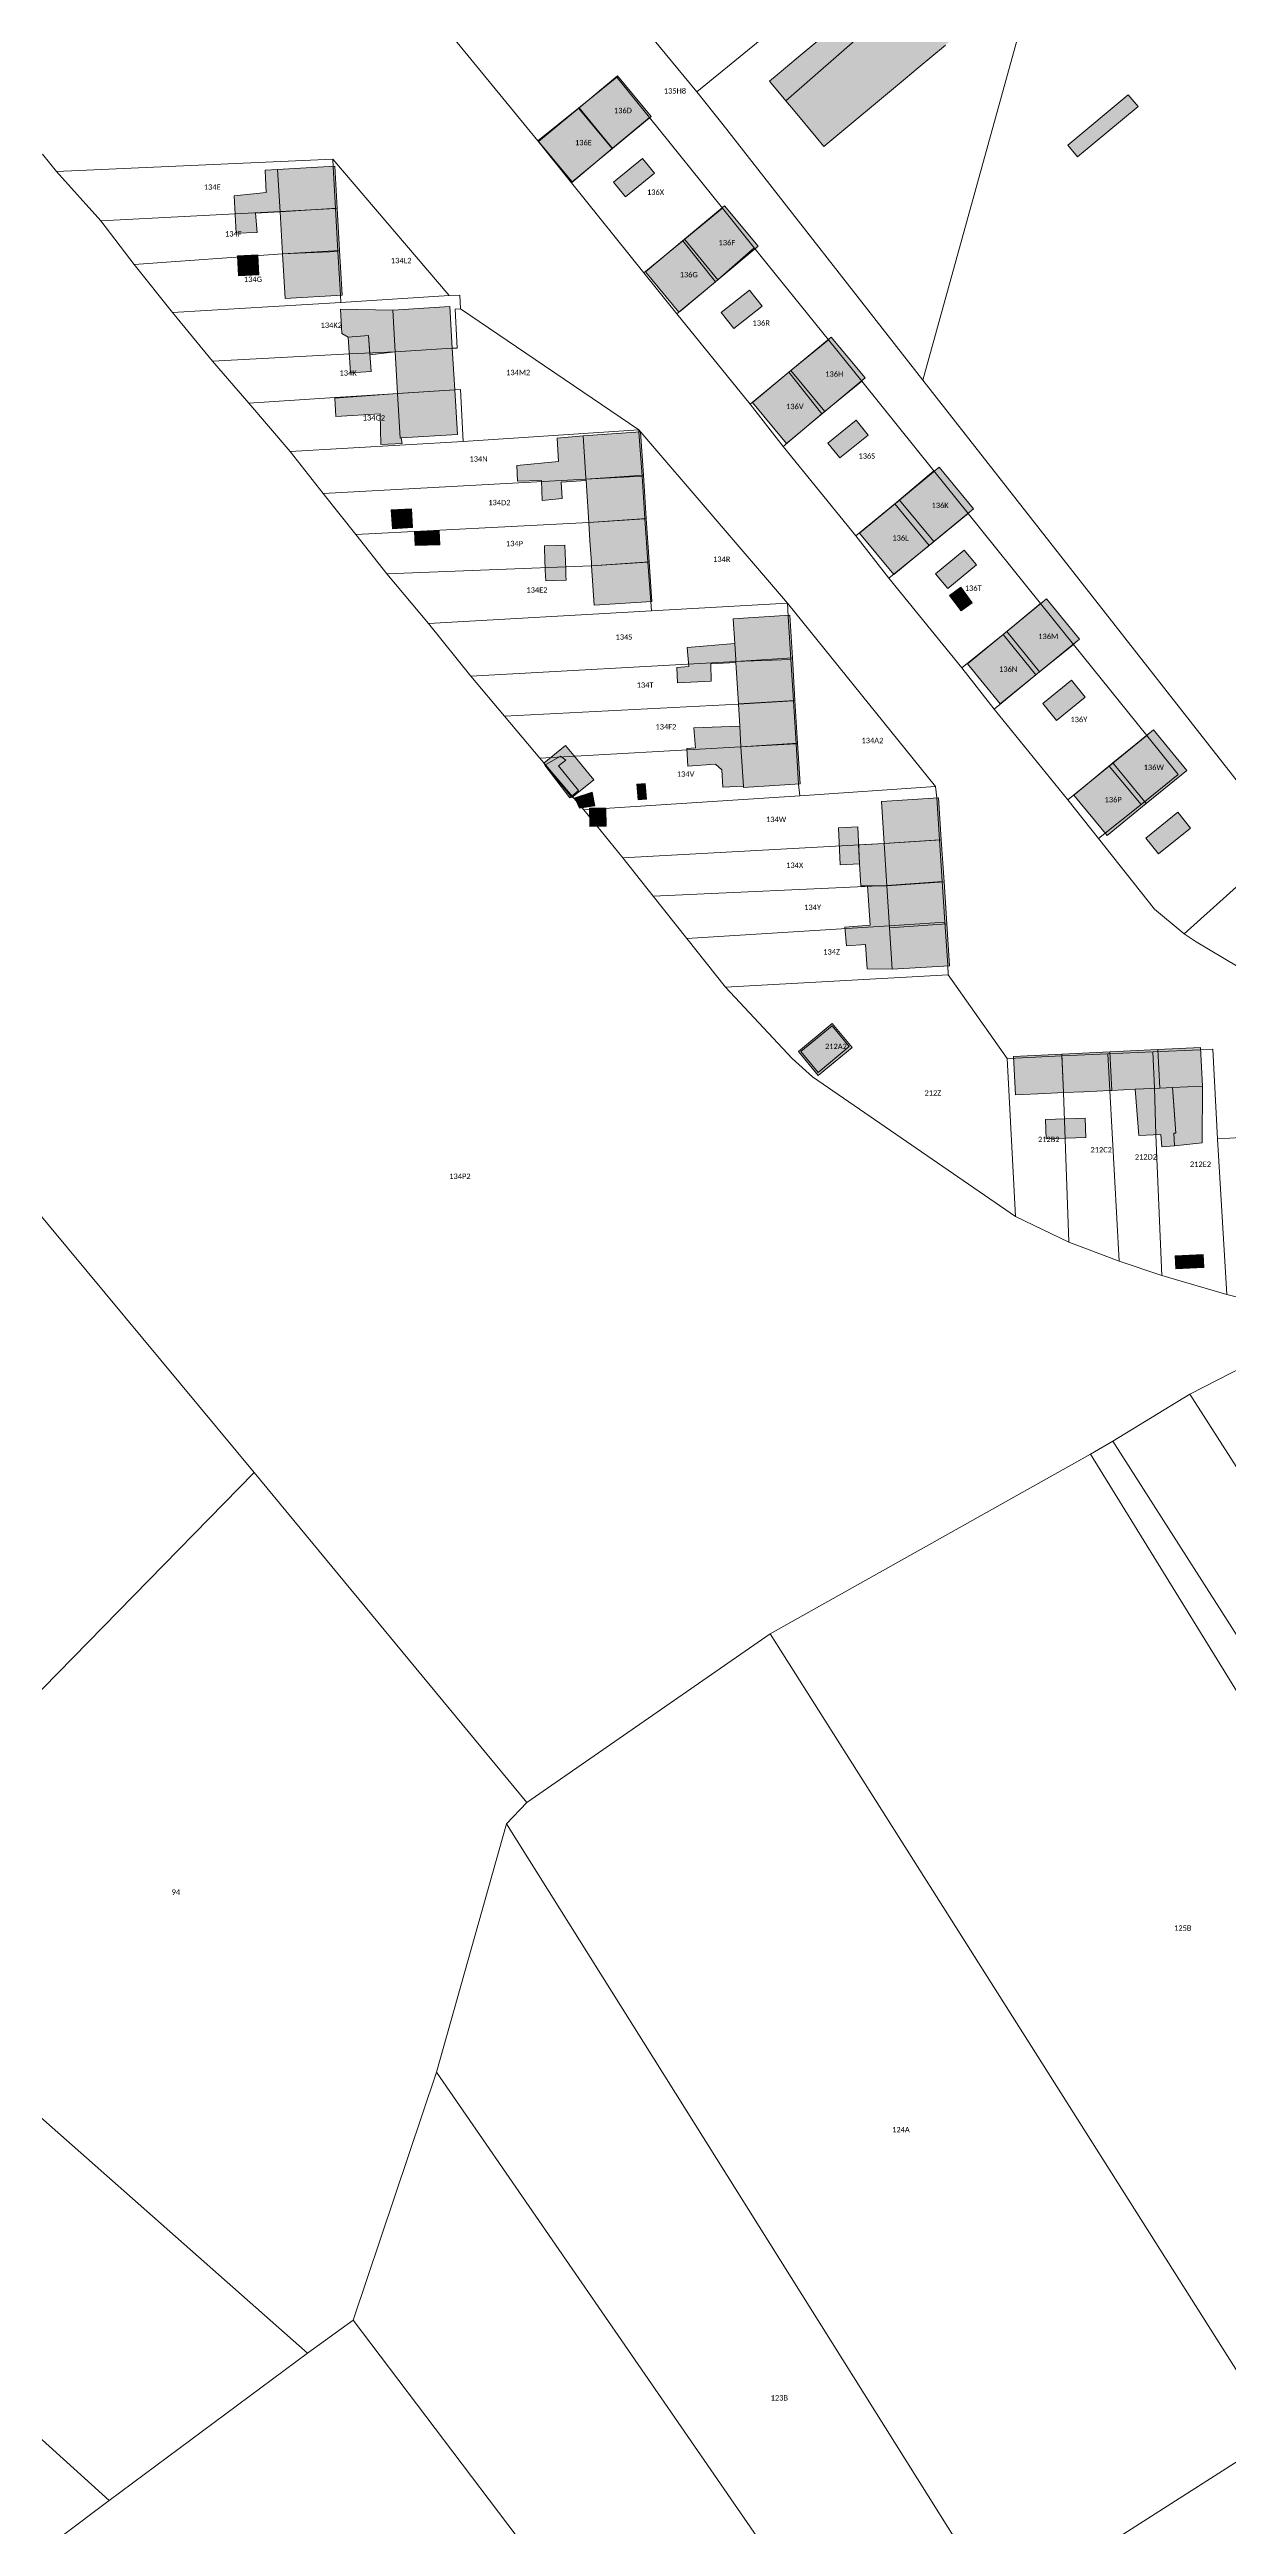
# Model space of a CAD drawing. Header units: metres. Extents: x 113120 to 240396, y 120329 to 242116.
# Drawn here: x 119727 to 119902.2, y 120579.2 to 120947.3 of the extents above; entities that cross this region are included whole.
import ezdxf

# ---------------------------------------------------------------- set-up
doc = ezdxf.new("R2010")
doc.units = ezdxf.units.M
doc.header["$LTSCALE"] = 3
for name, color, linetype, lineweight in [('Bpn_CaPa', 78, 'Continuous', 0), ('Bpn_ReBu', 4, 'Continuous', 0), ('Bpt_CaNu', 7, 'Continuous', 0), ('Hachure bâtiment', 11, 'Continuous', 0)]:
    doc.layers.add(name, color=color, linetype=linetype, lineweight=lineweight)
doc.styles.add('Legend', font='')
doc.styles.get('Legend').set_extended_font_data('Calibri')

msp = doc.modelspace()

# ---------------------------------------------------------------- hatches: boundary and pattern name
at = {"layer": 'Hachure bâtiment'}
h = msp.add_hatch(color=256, dxfattribs=at)
h.dxf.hatch_style = 1
h.paths.add_polyline_path([(119863.12, 120952.85), (119864.28, 120951.46), (119860.1, 120947.97), (119856.06, 120944.6), (119854.18, 120943.02), (119842.06, 120932.91), (119840.9, 120934.3), (119837.77, 120938.05), (119836.4, 120939.69), (119848.23, 120950.06), (119846.02, 120952.68), (119848.23, 120954.53), (119850.31, 120951.89), (119850.43, 120951.75), (119850.43, 120951.74), (119851.25, 120952.72), (119857.02, 120959.62), (119857.28, 120959.84), (119858.63, 120960.97), (119860.15, 120962.24), (119860.62, 120961.69), (119860.98, 120961.25), (119864.04, 120957.59), (119865.99, 120955.25)])
h = msp.add_hatch(color=256, dxfattribs=at)
h.dxf.hatch_style = 1
h.paths.add_polyline_path([(119846.02, 120952.68), (119848.23, 120950.06), (119836.4, 120939.69), (119833.97, 120942.6), (119835.1, 120943.55), (119837.91, 120945.9), (119844.65, 120951.54)])
h = msp.add_hatch(color=256, dxfattribs=at)
h.dxf.hatch_style = 1
h.paths.add_polyline_path([(119816.37, 120937.37), (119810.64, 120932.62), (119805.66, 120938.64), (119811.39, 120943.38)])
h = msp.add_hatch(color=256, dxfattribs=at)
h.dxf.hatch_style = 1
h.paths.add_polyline_path([(119879.75, 120931.34), (119878.3, 120933.09), (119887.29, 120940.57), (119888.75, 120938.82)])
h = msp.add_hatch(color=256, dxfattribs=at)
h.dxf.hatch_style = 1
h.paths.add_polyline_path([(119810.64, 120932.62), (119804.62, 120927.63), (119799.64, 120933.65), (119805.66, 120938.64)])
h = msp.add_hatch(color=256, dxfattribs=at)
h.dxf.hatch_style = 1
h.paths.add_polyline_path([(119769.72, 120923.71), (119761.23, 120923.19), (119760.87, 120929.48), (119769.35, 120929.98)])
h = msp.add_hatch(color=256, dxfattribs=at)
h.dxf.hatch_style = 1
h.paths.add_polyline_path([(119816.89, 120928.92), (119812.59, 120925.42), (119810.79, 120927.62), (119815.09, 120931.13)])
h = msp.add_hatch(color=256, dxfattribs=at)
h.dxf.hatch_style = 1
h.paths.add_polyline_path([(119761.23, 120923.19), (119757.57, 120922.97), (119757.84, 120920.1), (119754.7, 120920.02), (119754.42, 120925.58), (119759.17, 120926.07), (119759.02, 120929.37), (119760.87, 120929.48)])
h = msp.add_hatch(color=256, dxfattribs=at)
h.dxf.hatch_style = 1
h.paths.add_polyline_path([(119770.08, 120917.43), (119761.59, 120916.95), (119761.23, 120923.19), (119769.72, 120923.71)])
h = msp.add_hatch(color=256, dxfattribs=at)
h.dxf.hatch_style = 1
h.paths.add_polyline_path([(119832.29, 120918.07), (119826.3, 120913.09), (119821.34, 120919.12), (119827.3, 120924.07)])
h = msp.add_hatch(color=256, dxfattribs=at)
h.dxf.hatch_style = 1
h.paths.add_polyline_path([(119826.3, 120913.09), (119820.82, 120908.53), (119820.5, 120908.27), (119815.52, 120914.28), (119821.34, 120919.12)])
h = msp.add_hatch(color=256, dxfattribs=at)
h.dxf.hatch_style = 1
h.paths.add_polyline_path([(119758.09, 120913.83), (119755.04, 120913.68), (119754.9, 120916.63), (119757.94, 120916.8)])
h = msp.add_hatch(color=256, dxfattribs=at)
h.dxf.hatch_style = 1
h.paths.add_polyline_path([(119770.47, 120910.82), (119761.97, 120910.32), (119761.59, 120916.95), (119770.08, 120917.43)])
h = msp.add_hatch(color=256, dxfattribs=at)
h.dxf.hatch_style = 1
h.paths.add_polyline_path([(119826.76, 120908.22), (119830.97, 120911.56), (119832.86, 120909.16), (119828.65, 120905.83)])
h = msp.add_hatch(color=256, dxfattribs=at)
h.dxf.hatch_style = 1
h.paths.add_polyline_path([(119778.33, 120902.4), (119774.58, 120901.95), (119774.37, 120904.8), (119771.34, 120904.57), (119770.4, 120905.11), (119770.2, 120908.75), (119777.97, 120908.6)])
h = msp.add_hatch(color=256, dxfattribs=at)
h.dxf.hatch_style = 1
h.paths.add_polyline_path([(119786.83, 120902.92), (119778.33, 120902.4), (119777.97, 120908.6), (119786.47, 120909.12)])
h = msp.add_hatch(color=256, dxfattribs=at)
h.dxf.hatch_style = 1
h.paths.add_polyline_path([(119774.77, 120899.48), (119771.72, 120899.27), (119771.34, 120904.57), (119774.37, 120904.8)])
h = msp.add_hatch(color=256, dxfattribs=at)
h.dxf.hatch_style = 1
h.paths.add_polyline_path([(119848.19, 120898.5), (119842.19, 120893.52), (119837.14, 120899.6), (119843.14, 120904.58)])
h = msp.add_hatch(color=256, dxfattribs=at)
h.dxf.hatch_style = 1
h.paths.add_polyline_path([(119787.2, 120896.72), (119778.69, 120896.21), (119778.33, 120902.4), (119786.83, 120902.92)])
h = msp.add_hatch(color=256, dxfattribs=at)
h.dxf.hatch_style = 1
h.paths.add_polyline_path([(119787.59, 120890.08), (119779.24, 120889.59), (119779.07, 120889.58), (119778.69, 120896.21), (119787.2, 120896.72)])
h = msp.add_hatch(color=256, dxfattribs=at)
h.dxf.hatch_style = 1
h.paths.add_polyline_path([(119842.19, 120893.52), (119836.47, 120888.77), (119831.42, 120894.85), (119837.14, 120899.6)])
h = msp.add_hatch(color=256, dxfattribs=at)
h.dxf.hatch_style = 1
h.paths.add_polyline_path([(119779.07, 120889.58), (119779.24, 120889.59), (119779.4, 120888.77), (119776.22, 120888.63), (119776.1, 120893.17), (119769.54, 120892.8), (119769.39, 120895.5), (119778.69, 120896.21)])
h = msp.add_hatch(color=256, dxfattribs=at)
h.dxf.hatch_style = 1
h.paths.add_polyline_path([(119806.67, 120883.68), (119806.69, 120883.46), (119806.7, 120883.27), (119803, 120883), (119803.17, 120880.58), (119800.2, 120880.27), (119800.1, 120883.28), (119796.54, 120883.17), (119796.44, 120885.5), (119802.62, 120886.08), (119802.4, 120889.57), (119806.27, 120889.9)])
h = msp.add_hatch(color=256, dxfattribs=at)
h.dxf.hatch_style = 1
h.paths.add_polyline_path([(119815.23, 120884.04), (119806.69, 120883.46), (119806.67, 120883.68), (119806.27, 120889.9), (119814.8, 120890.48)])
h = msp.add_hatch(color=256, dxfattribs=at)
h.dxf.hatch_style = 1
h.paths.add_polyline_path([(119848.64, 120890), (119844.44, 120886.62), (119842.65, 120888.83), (119846.87, 120892.22)])
h = msp.add_hatch(color=256, dxfattribs=at)
h.dxf.hatch_style = 1
h.paths.add_polyline_path([(119815.66, 120877.6), (119807.11, 120877.02), (119806.7, 120883.27), (119806.69, 120883.46), (119815.23, 120884.04)])
h = msp.add_hatch(color=256, dxfattribs=at)
h.dxf.hatch_style = 1
h.paths.add_polyline_path([(119864.27, 120879.08), (119858.38, 120874.21), (119853.28, 120880.36), (119859.17, 120885.23)])
h = msp.add_hatch(color=256, dxfattribs=at)
h.dxf.hatch_style = 1
h.paths.add_polyline_path([(119780.92, 120876.28), (119777.94, 120876.1), (119777.75, 120878.9), (119780.74, 120879.08)])
h = msp.add_hatch(color=256, dxfattribs=at)
h.dxf.hatch_style = 1
h.paths.add_polyline_path([(119858.38, 120874.21), (119852.44, 120869.28), (119847.34, 120875.43), (119853.28, 120880.36)])
h = msp.add_hatch(color=256, dxfattribs=at)
h.dxf.hatch_style = 1
h.paths.add_polyline_path([(119784.97, 120873.73), (119781.29, 120873.6), (119781.19, 120875.67), (119784.89, 120875.8)])
h = msp.add_hatch(color=256, dxfattribs=at)
h.dxf.hatch_style = 1
h.paths.add_polyline_path([(119816.08, 120871.16), (119807.52, 120870.58), (119807.49, 120871.1), (119807.28, 120874.3), (119807.11, 120877.02), (119815.66, 120877.6)])
h = msp.add_hatch(color=256, dxfattribs=at)
h.dxf.hatch_style = 1
h.paths.add_polyline_path([(119803.56, 120873.68), (119803.69, 120870.1), (119803.69, 120870.09), (119803.72, 120869.15), (119803.74, 120868.47), (119800.71, 120868.37), (119800.65, 120869.95), (119800.54, 120873.19), (119800.52, 120873.58)])
h = msp.add_hatch(color=256, dxfattribs=at)
h.dxf.hatch_style = 1
h.paths.add_polyline_path([(119816.47, 120865.3), (119807.9, 120864.73), (119807.52, 120870.58), (119816.08, 120871.16)])
h = msp.add_hatch(color=256, dxfattribs=at)
h.dxf.hatch_style = 1
h.paths.add_polyline_path([(119864.72, 120870.72), (119860.47, 120867.2), (119858.64, 120869.42), (119862.9, 120872.93)])
h = msp.add_hatch(color=256, dxfattribs=at)
h.dxf.hatch_style = 1
h.paths.add_polyline_path([(119864.09, 120865.1), (119862.44, 120863.88), (119860.74, 120866.18), (119862.39, 120867.4)])
h = msp.add_hatch(color=256, dxfattribs=at)
h.dxf.hatch_style = 1
h.paths.add_polyline_path([(119837.36, 120856.93), (119828.96, 120856.38), (119828.94, 120856.61), (119828.79, 120859.07), (119828.57, 120862.73), (119836.97, 120863.28)])
h = msp.add_hatch(color=256, dxfattribs=at)
h.dxf.hatch_style = 1
h.paths.add_polyline_path([(119880.02, 120859.7), (119874.11, 120854.85), (119869.23, 120860.82), (119875.14, 120865.67)])
h = msp.add_hatch(color=256, dxfattribs=at)
h.dxf.hatch_style = 1
h.paths.add_polyline_path([(119874.11, 120854.85), (119868.27, 120850.07), (119863.37, 120856.02), (119869.23, 120860.82)])
h = msp.add_hatch(color=256, dxfattribs=at)
h.dxf.hatch_style = 1
h.paths.add_polyline_path([(119828.94, 120856.61), (119828.96, 120856.38), (119828.97, 120856.22), (119825.24, 120856.02), (119825.32, 120853.43), (119820.29, 120853.18), (119820.2, 120855.47), (119821.97, 120855.62), (119821.72, 120858.47), (119828.79, 120859.07)])
h = msp.add_hatch(color=256, dxfattribs=at)
h.dxf.hatch_style = 1
h.paths.add_polyline_path([(119837.75, 120850.58), (119829.34, 120850.08), (119828.97, 120856.22), (119828.96, 120856.38), (119837.36, 120856.93)])
h = msp.add_hatch(color=256, dxfattribs=at)
h.dxf.hatch_style = 1
h.paths.add_polyline_path([(119880.89, 120851.08), (119876.6, 120847.62), (119874.57, 120850.12), (119878.87, 120853.58)])
h = msp.add_hatch(color=256, dxfattribs=at)
h.dxf.hatch_style = 1
h.paths.add_polyline_path([(119838.15, 120844.24), (119829.73, 120843.68), (119829.55, 120846.76), (119829.34, 120850.08), (119837.75, 120850.58)])
h = msp.add_hatch(color=256, dxfattribs=at)
h.dxf.hatch_style = 1
h.paths.add_polyline_path([(119829.73, 120843.68), (119830.09, 120837.87), (119827.02, 120837.68), (119826.87, 120840.27), (119825.94, 120841.12), (119821.82, 120840.83), (119821.7, 120843.42), (119822.97, 120843.52), (119822.74, 120846.5), (119829.55, 120846.76)])
h = msp.add_hatch(color=256, dxfattribs=at)
h.dxf.hatch_style = 1
h.paths.add_polyline_path([(119895.97, 120840.18), (119889.95, 120835.26), (119885, 120841.3), (119891.02, 120846.22)])
h = msp.add_hatch(color=256, dxfattribs=at)
h.dxf.hatch_style = 1
h.paths.add_polyline_path([(119804.88, 120842.42), (119807.85, 120838.79), (119804.61, 120836.14), (119800.43, 120841.26), (119803.67, 120843.91)])
h = msp.add_hatch(color=256, dxfattribs=at)
h.dxf.hatch_style = 1
h.paths.add_polyline_path([(119803.69, 120841.73), (119802.62, 120840.88), (119805.6, 120837.18), (119804.27, 120836.12), (119800.6, 120840.98), (119802.92, 120842.3)])
h = msp.add_hatch(color=256, dxfattribs=at)
h.dxf.hatch_style = 1
h.paths.add_polyline_path([(119838.52, 120838.17), (119830.1, 120837.63), (119830.09, 120837.87), (119829.73, 120843.68), (119838.15, 120844.24)])
h = msp.add_hatch(color=256, dxfattribs=at)
h.dxf.hatch_style = 1
h.paths.add_polyline_path([(119889.95, 120835.26), (119884.14, 120830.5), (119879.19, 120836.53), (119885, 120841.3)])
h = msp.add_hatch(color=256, dxfattribs=at)
h.dxf.hatch_style = 1
h.paths.add_polyline_path([(119815.67, 120835.92), (119814.47, 120835.82), (119814.27, 120838.13), (119815.47, 120838.23)])
h = msp.add_hatch(color=256, dxfattribs=at)
h.dxf.hatch_style = 1
h.paths.add_polyline_path([(119808, 120834.92), (119805.72, 120834.6), (119805.02, 120836.13), (119807.59, 120836.93)])
h = msp.add_hatch(color=256, dxfattribs=at)
h.dxf.hatch_style = 1
h.paths.add_polyline_path([(119809.7, 120831.88), (119807.29, 120831.83), (119807.22, 120834.57), (119809.62, 120834.6)])
h = msp.add_hatch(color=256, dxfattribs=at)
h.dxf.hatch_style = 1
h.paths.add_polyline_path([(119859.48, 120829.88), (119850.99, 120829.31), (119850.59, 120835.57), (119859.07, 120836.13)])
h = msp.add_hatch(color=256, dxfattribs=at)
h.dxf.hatch_style = 1
h.paths.add_polyline_path([(119896.54, 120831.62), (119891.77, 120827.8), (119889.89, 120830.13), (119894.67, 120833.97)])
h = msp.add_hatch(color=256, dxfattribs=at)
h.dxf.hatch_style = 1
h.paths.add_polyline_path([(119847.34, 120826.3), (119844.49, 120826.17), (119844.22, 120831.63), (119847.07, 120831.8)])
h = msp.add_hatch(color=256, dxfattribs=at)
h.dxf.hatch_style = 1
h.paths.add_polyline_path([(119847.2, 120829.13), (119850.99, 120829.31), (119851.4, 120823.06), (119848.52, 120823.02), (119847.52, 120823.06), (119847.34, 120826.3)])
h = msp.add_hatch(color=256, dxfattribs=at)
h.dxf.hatch_style = 1
h.paths.add_polyline_path([(119859.9, 120823.63), (119851.4, 120823.06), (119850.99, 120829.31), (119859.48, 120829.88)])
h = msp.add_hatch(color=256, dxfattribs=at)
h.dxf.hatch_style = 1
h.paths.add_polyline_path([(119851.81, 120816.81), (119852.22, 120810.64), (119848.47, 120810.68), (119848.24, 120814.33), (119845.42, 120814.12), (119845.17, 120816.9), (119848.94, 120817.18), (119848.52, 120823.02), (119851.4, 120823.06)])
h = msp.add_hatch(color=256, dxfattribs=at)
h.dxf.hatch_style = 1
h.paths.add_polyline_path([(119860.31, 120817.37), (119851.81, 120816.81), (119851.4, 120823.06), (119859.9, 120823.63)])
h = msp.add_hatch(color=256, dxfattribs=at)
h.dxf.hatch_style = 1
h.paths.add_polyline_path([(119860.72, 120811.13), (119852.22, 120810.64), (119851.81, 120816.81), (119860.31, 120817.37)])
h = msp.add_hatch(color=256, dxfattribs=at)
h.dxf.hatch_style = 1
h.paths.add_polyline_path([(119846.24, 120799.02), (119841.22, 120794.83), (119838.29, 120798.4), (119843.3, 120802.57)])
h = msp.add_hatch(color=256, dxfattribs=at)
h.dxf.hatch_style = 1
h.paths.add_polyline_path([(119877.68, 120792.31), (119874.95, 120792.18), (119870.54, 120791.97), (119870.25, 120797.68), (119877.39, 120798.02)])
h = msp.add_hatch(color=256, dxfattribs=at)
h.dxf.hatch_style = 1
h.paths.add_polyline_path([(119884.82, 120792.64), (119884.55, 120792.63), (119880.67, 120792.45), (119877.68, 120792.31), (119877.39, 120798.02), (119884.54, 120798.36)])
h = msp.add_hatch(color=256, dxfattribs=at)
h.dxf.hatch_style = 1
h.paths.add_polyline_path([(119891.96, 120792.98), (119888.32, 120792.81), (119884.82, 120792.64), (119884.54, 120798.36), (119891.68, 120798.7)])
h = msp.add_hatch(color=256, dxfattribs=at)
h.dxf.hatch_style = 1
h.paths.add_polyline_path([(119898.3, 120793.28), (119893.87, 120793.07), (119891.96, 120792.98), (119891.68, 120798.7), (119898.02, 120799)])
h = msp.add_hatch(color=256, dxfattribs=at)
h.dxf.hatch_style = 1
h.paths.add_polyline_path([(119894.34, 120786.3), (119894.07, 120786.27), (119894.17, 120784.38), (119892.29, 120784.23), (119892.12, 120786.08), (119888.84, 120785.93), (119888.32, 120792.81), (119891.96, 120792.98), (119893.87, 120793.07)])
h = msp.add_hatch(color=256, dxfattribs=at)
h.dxf.hatch_style = 1
h.paths.add_polyline_path([(119894.05, 120790.46), (119893.87, 120793.07), (119898.3, 120793.28), (119898.27, 120784.87), (119894.17, 120784.38), (119894.07, 120786.27), (119894.13, 120786.28), (119894.34, 120786.3)])
h = msp.add_hatch(color=256, dxfattribs=at)
h.dxf.hatch_style = 1
h.paths.add_polyline_path([(119874.98, 120788.33), (119880.87, 120788.53), (119880.97, 120785.64), (119875.07, 120785.44)])
h = msp.add_hatch(color=256, dxfattribs=at)
h.dxf.hatch_style = 1
h.paths.add_polyline_path([(119898.5, 120766.32), (119894.37, 120766.1), (119894.27, 120768.07), (119898.4, 120768.27)])

# ---------------------------------------------------------------- linework, layer by layer
at = {"layer": 'Bpn_CaPa'}
for points in [[(119874.49, 120982.92), (119823.16, 120941.01), (119795.16, 120974.96), (119794.23, 120974.2), (119774.76, 120998.08), (119775.68, 120998.84), (119747.97, 121032.87), (119743.66, 121038.38), (119829.14, 121108.44), (119833.79, 121102.76), (119896.92, 121025.7), (119887.62, 121018.14), (119889.58, 121015.74), (119864.46, 120995.22), (119874.49, 120982.92)], [(119933.89, 120979.83), (119934.73, 120978.77), (119934.3, 120978.42), (119934.18, 120978.55), (119928.05, 120985.39), (119928.04, 120985.4), (119911.69, 120981.02), (119887.45, 120974.52), (119888.87, 120972.76), (119874.16, 120960.91), (119871.38, 120950.94), (119856.74, 120898.16), (119827.07, 120936.13), (119823.16, 120941.01), (119874.49, 120982.92), (119864.46, 120995.22), (119889.58, 121015.74), (119887.62, 121018.14), (119896.92, 121025.7), (119916.11, 121002.02), (119917.9, 120999.78), (119918.1, 120999.53), (119933.89, 120979.83)], [(119911.69, 120981.02), (119913.7, 120973.21), (119934.3, 120978.42), (119997.46, 120900.7), (120025.3, 120867.68), (120027.63, 120864.91), (120000.03, 120817.92), (119985.92, 120813.96), (119955.46, 120807.79), (119945.18, 120809.63), (119933.85, 120815.32), (119926.2, 120819.16), (119914.73, 120833.05), (119913.48, 120831.93), (119910.65, 120829.39), (119909.04, 120831.44), (119856.74, 120898.16), (119871.38, 120950.94), (119874.16, 120960.91), (119888.87, 120972.76), (119887.45, 120974.52), (119911.69, 120981.02)], [(119805.57, 120938.6), (119811.29, 120943.22), (119816.14, 120937.2), (119810.59, 120932.58), (119805.57, 120938.6)], [(119805.57, 120938.6), (119810.59, 120932.58), (119804.53, 120927.5), (119799.53, 120933.73), (119805.57, 120938.6)], [(119821.08, 120918.9), (119815.28, 120914.11), (119804.53, 120927.5), (119810.59, 120932.58), (119816.14, 120937.2), (119826.99, 120923.71), (119821.08, 120918.9)], [(119769.47, 120923.66), (119761.23, 120923.22), (119734.61, 120921.86), (119728.02, 120929.19), (119769.05, 120931.04), (119769.12, 120929.88), (119769.47, 120923.66)], [(119786.35, 120910.76), (119770.27, 120909.7), (119770.19, 120910.8), (119769.83, 120917.29), (119769.47, 120923.66), (119769.12, 120929.88), (119769.05, 120931.04), (119786.35, 120910.76)], [(119769.47, 120923.66), (119769.83, 120917.29), (119761.59, 120916.95), (119739.57, 120915.37), (119734.61, 120921.86), (119761.23, 120923.22), (119769.47, 120923.66)], [(119821.08, 120918.9), (119826.99, 120923.71), (119831.71, 120917.85), (119825.96, 120912.81), (119821.08, 120918.9)], [(119821.08, 120918.9), (119825.96, 120912.81), (119820.18, 120908.02), (119815.28, 120914.11), (119821.08, 120918.9)], [(119769.83, 120917.29), (119770.19, 120910.8), (119770.27, 120909.7), (119745.23, 120908.24), (119739.57, 120915.37), (119761.59, 120916.95), (119769.83, 120917.29)], [(119831.1, 120894.61), (119820.18, 120908.02), (119825.96, 120912.81), (119831.71, 120917.85), (119842.73, 120904.16), (119836.83, 120899.35), (119831.1, 120894.61)], [(119786.35, 120910.76), (119787.97, 120910.83), (119788.05, 120908.76), (119787.23, 120908.72), (119787.54, 120902.94), (119786.83, 120902.92), (119778.34, 120902.4), (119771.62, 120902.11), (119751.19, 120901.02), (119745.23, 120908.24), (119770.27, 120909.7), (119786.35, 120910.76)], [(119814.53, 120890.8), (119788.42, 120889.06), (119788.03, 120896.77), (119787.2, 120896.72), (119786.83, 120902.92), (119787.54, 120902.94), (119787.23, 120908.72), (119788.05, 120908.76), (119814.53, 120890.8)], [(119836.83, 120899.35), (119842.73, 120904.16), (119847.68, 120898.01), (119841.76, 120893.16), (119836.83, 120899.35)], [(119786.83, 120902.92), (119787.2, 120896.72), (119778.77, 120896.18), (119772.54, 120895.78), (119769.37, 120895.58), (119756.57, 120894.75), (119751.19, 120901.02), (119771.62, 120902.11), (119778.34, 120902.4), (119786.83, 120902.92)], [(119787.2, 120896.72), (119788.03, 120896.77), (119788.42, 120889.06), (119762.72, 120887.57), (119756.57, 120894.75), (119769.37, 120895.58), (119772.54, 120895.78), (119778.77, 120896.18), (119787.2, 120896.72)], [(119831.1, 120894.61), (119836.83, 120899.35), (119841.76, 120893.16), (119835.99, 120888.33), (119831.1, 120894.61)], [(119846.78, 120875.05), (119835.99, 120888.33), (119841.76, 120893.16), (119847.68, 120898.01), (119858.4, 120884.69), (119852.61, 120879.8), (119846.78, 120875.05)], [(119814.53, 120890.8), (119814.57, 120890.47), (119815.02, 120883.91), (119806.69, 120883.46), (119767.64, 120881.35), (119762.72, 120887.57), (119788.42, 120889.06), (119814.53, 120890.8)], [(119814.53, 120890.8), (119836.63, 120865.02), (119816.41, 120863.89), (119816.32, 120865.23), (119815.9, 120871.15), (119815.46, 120877.57), (119815.02, 120883.91), (119814.57, 120890.47), (119814.53, 120890.8)], [(119767.64, 120881.35), (119806.69, 120883.46), (119815.02, 120883.91), (119815.46, 120877.57), (119807.11, 120877.02), (119772.47, 120875.25), (119767.64, 120881.35)], [(119857.68, 120873.63), (119852.61, 120879.8), (119858.4, 120884.69), (119863.49, 120878.36), (119857.68, 120873.63)], [(119846.78, 120875.05), (119852.61, 120879.8), (119857.68, 120873.63), (119851.71, 120868.75), (119846.78, 120875.05)], [(119874.26, 120864.98), (119868.67, 120860.37), (119862.53, 120855.41), (119851.71, 120868.75), (119857.68, 120873.63), (119863.49, 120878.36), (119874.26, 120864.98)], [(119815.9, 120871.15), (119807.52, 120870.58), (119777.09, 120869.42), (119772.47, 120875.25), (119807.11, 120877.02), (119815.46, 120877.57), (119815.9, 120871.15)], [(119815.9, 120871.15), (119816.32, 120865.23), (119816.41, 120863.89), (119783.27, 120862.03), (119777.09, 120869.42), (119807.52, 120870.58), (119815.9, 120871.15)], [(119789.59, 120854.2), (119783.27, 120862.03), (119816.41, 120863.89), (119836.63, 120865.02), (119836.75, 120863.12), (119837.15, 120856.65), (119828.96, 120856.38), (119789.59, 120854.2)], [(119837.92, 120844.15), (119837.52, 120850.52), (119837.15, 120856.65), (119836.75, 120863.12), (119836.63, 120865.02), (119858.65, 120837.79), (119838.46, 120836.4), (119838.29, 120838.15), (119837.92, 120844.15)], [(119874.26, 120864.98), (119879.14, 120858.91), (119873.54, 120854.39), (119868.67, 120860.37), (119874.26, 120864.98)], [(119873.54, 120854.39), (119867.35, 120849.28), (119862.53, 120855.41), (119868.67, 120860.37), (119873.54, 120854.39)], [(119789.59, 120854.2), (119828.96, 120856.38), (119837.15, 120856.65), (119837.52, 120850.52), (119829.35, 120850.03), (119794.57, 120848.27), (119789.59, 120854.2)], [(119884.43, 120840.83), (119878.28, 120835.82), (119867.35, 120849.28), (119873.54, 120854.39), (119879.14, 120858.91), (119890.02, 120845.39), (119884.43, 120840.83)], [(119837.92, 120844.15), (119829.73, 120843.68), (119799.83, 120842), (119794.57, 120848.27), (119829.35, 120850.03), (119837.52, 120850.52), (119837.92, 120844.15)], [(119889.2, 120835.14), (119884.43, 120840.83), (119890.02, 120845.39), (119894.71, 120839.57), (119889.2, 120835.14)], [(119837.92, 120844.15), (119838.29, 120838.15), (119838.46, 120836.4), (119806.36, 120834.32), (119799.83, 120842), (119829.73, 120843.68), (119837.92, 120844.15)], [(119859.23, 120829.88), (119850.99, 120829.31), (119812.17, 120827.21), (119806.36, 120834.32), (119838.46, 120836.4), (119858.65, 120837.79), (119858.83, 120836.12), (119859.23, 120829.88)], [(119882.88, 120830.05), (119878.28, 120835.82), (119884.43, 120840.83), (119889.2, 120835.14), (119882.88, 120830.05)], [(119910.65, 120829.39), (119913.48, 120831.93), (119914.73, 120833.05), (119926.2, 120819.16), (119933.85, 120815.32), (119940.34, 120811.27), (119945.11, 120809.37), (119950.36, 120808.05), (119954.34, 120807.51), (119959.06, 120807.31), (119958.82, 120805.83), (119957.97, 120799.78), (119958.05, 120798.54), (119949.46, 120798.17), (119943.17, 120798.36), (119935.77, 120799.06), (119927.81, 120800.43), (119921.17, 120802.14), (119914.66, 120804.88), (119905.71, 120809.77), (119897.39, 120814.69), (119895.59, 120815.89), (119908.67, 120827.62), (119910.65, 120829.39)], [(119718.63, 120782.4), (119757.36, 120735.85), (119692.35, 120669.46), (119562.98, 120781.85), (119583.97, 120803.9), (119602.96, 120816.39), (119618.53, 120829.73), (119691.08, 120756.02), (119718.63, 120782.4)], [(119859.23, 120829.88), (119859.64, 120823.66), (119851.4, 120823.08), (119816.7, 120821.5), (119812.17, 120827.21), (119850.99, 120829.31), (119859.23, 120829.88)], [(119821.67, 120815.22), (119816.7, 120821.5), (119851.4, 120823.08), (119859.64, 120823.66), (119860.03, 120817.65), (119851.8, 120817.08), (119821.67, 120815.22)], [(119821.67, 120815.22), (119851.8, 120817.08), (119860.03, 120817.65), (119860.45, 120811.25), (119860.54, 120809.8), (119827.42, 120807.98), (119821.67, 120815.22)], [(119870.51, 120773.92), (119840.38, 120794.65), (119837.35, 120797.39), (119827.42, 120807.98), (119860.54, 120809.8), (119869.28, 120797.38), (119870.51, 120773.92)], [(119838.62, 120798.44), (119843.28, 120802.25), (119845.83, 120799.14), (119841.19, 120795.32), (119838.62, 120798.44)], [(119838.62, 120798.44), (119841.19, 120795.32), (119845.83, 120799.14), (119843.28, 120802.25), (119838.62, 120798.44)], [(119870.51, 120773.92), (119869.28, 120797.38), (119870.53, 120797.45), (119877.41, 120797.76), (119877.68, 120792.31), (119878.44, 120770.1), (119870.51, 120773.92)], [(119885.92, 120767.25), (119878.44, 120770.1), (119877.68, 120792.31), (119877.41, 120797.76), (119884.23, 120798.07), (119884.55, 120792.63), (119885.92, 120767.25)], [(119890.95, 120798.37), (119891.16, 120793.04), (119891.39, 120786.05), (119892.29, 120765.13), (119885.92, 120767.25), (119884.55, 120792.63), (119884.23, 120798.07), (119890.95, 120798.37)], [(119890.95, 120798.37), (119898.03, 120798.69), (119899.83, 120798.78), (119900.53, 120785.44), (119901.94, 120762.29), (119892.29, 120765.13), (119891.39, 120786.05), (119891.16, 120793.04), (119890.95, 120798.37)], [(119910.82, 120760.14), (119901.94, 120762.29), (119900.53, 120785.44), (119902.4, 120785.56), (119909.71, 120785.98), (119910.09, 120780.22), (119910.82, 120760.14)], [(119735.82, 120583.09), (119541.34, 120759.12), (119562.98, 120781.85), (119692.35, 120669.46), (119765.33, 120605), (119735.82, 120583.09)], [(119735.82, 120583.09), (119707.24, 120561.66), (119600.8, 120659.33), (119517.78, 120733.98), (119541.34, 120759.12), (119735.82, 120583.09)], [(119970.94, 120631.18), (119896.45, 120747.48), (119908.6, 120753.74), (119981.24, 120637.27), (119970.94, 120631.18)], [(119970.94, 120631.18), (119959.25, 120624.26), (119885.01, 120740.53), (119896.45, 120747.48), (119970.94, 120631.18)], [(119881.65, 120738.56), (119954.1, 120621.21), (119909.51, 120592.77), (119834.08, 120711.89), (119881.65, 120738.56)], [(119959.25, 120624.26), (119954.1, 120621.21), (119881.65, 120738.56), (119885.01, 120740.53), (119959.25, 120624.26)], [(119797.89, 120686.84), (119794.87, 120683.67), (119784.5, 120646.74), (119772.11, 120609.88), (119765.33, 120605), (119692.35, 120669.46), (119757.36, 120735.85), (119797.89, 120686.84)], [(119868.4, 120566.49), (119794.87, 120683.67), (119797.89, 120686.84), (119834.08, 120711.89), (119909.51, 120592.77), (119868.4, 120566.49)], [(119794.87, 120683.67), (119868.4, 120566.49), (119883.77, 120536.32), (119868.01, 120525.69), (119784.5, 120646.74), (119794.87, 120683.67)], [(119784.5, 120646.74), (119868.01, 120525.69), (119848.73, 120508.81), (119809.89, 120559.99), (119772.11, 120609.88), (119784.5, 120646.74)], [(119735.82, 120583.09), (119765.33, 120605), (119772.11, 120609.88), (119809.89, 120559.99), (119760.84, 120516.88), (119723.92, 120484.44), (119683.67, 120542.08), (119707.24, 120561.66), (119735.82, 120583.09)], [(119868.4, 120566.49), (119909.51, 120592.77), (119928.47, 120563.46), (119883.77, 120536.32), (119868.4, 120566.49)]]:
    msp.add_lwpolyline(points, close=True, dxfattribs=at)
for points in [[(119795.16, 120974.96), (119823.16, 120941.01), (119823.16, 120941.01), (119827.07, 120936.13), (119856.74, 120898.16), (119909.04, 120831.44)], [(119908.67, 120827.62), (119895.59, 120815.89), (119891.17, 120819.59), (119882.88, 120830.05), (119889.2, 120835.14), (119894.71, 120839.57), (119890.02, 120845.39), (119879.14, 120858.91), (119874.26, 120864.98), (119863.49, 120878.36), (119858.4, 120884.69), (119847.68, 120898.01), (119842.73, 120904.16), (119831.71, 120917.85), (119826.99, 120923.71), (119816.14, 120937.2), (119811.29, 120943.22), (119805.57, 120938.6), (119799.53, 120933.73), (119777.59, 120960.56)], [(119725.93, 120931.74), (119728.02, 120929.19), (119734.61, 120921.86), (119739.57, 120915.37), (119745.23, 120908.24), (119751.19, 120901.02), (119756.57, 120894.75), (119762.72, 120887.57), (119767.64, 120881.35), (119772.47, 120875.25), (119777.09, 120869.42), (119783.27, 120862.03), (119789.59, 120854.2), (119794.57, 120848.27), (119799.83, 120842), (119806.36, 120834.32), (119812.17, 120827.21), (119816.7, 120821.5), (119821.67, 120815.22), (119827.42, 120807.98), (119837.35, 120797.39), (119840.38, 120794.65), (119870.51, 120773.92), (119878.44, 120770.1), (119885.92, 120767.25), (119892.29, 120765.13), (119901.94, 120762.29), (119910.82, 120760.14)], [(119908.6, 120753.74), (119896.45, 120747.48), (119885.01, 120740.53), (119881.65, 120738.56), (119834.08, 120711.89), (119797.89, 120686.84), (119757.36, 120735.85), (119718.63, 120782.4)]]:
    msp.add_lwpolyline(points, dxfattribs=at)
at = {"layer": 'Bpn_ReBu'}
for points in [[(119846.02, 120952.68), (119848.23, 120950.06), (119836.4, 120939.69), (119833.97, 120942.6), (119835.1, 120943.55), (119837.91, 120945.9), (119844.65, 120951.54), (119846.02, 120952.68)], [(119816.37, 120937.37), (119810.64, 120932.62), (119805.66, 120938.64), (119811.39, 120943.38), (119816.37, 120937.37)], [(119879.75, 120931.34), (119878.3, 120933.09), (119887.29, 120940.57), (119888.75, 120938.82), (119879.75, 120931.34)], [(119810.64, 120932.62), (119804.62, 120927.63), (119799.64, 120933.65), (119805.66, 120938.64), (119810.64, 120932.62)], [(119769.72, 120923.71), (119761.23, 120923.19), (119760.87, 120929.48), (119769.35, 120929.98), (119769.72, 120923.71)], [(119816.89, 120928.92), (119812.59, 120925.42), (119810.79, 120927.62), (119815.09, 120931.13), (119816.89, 120928.92)], [(119761.23, 120923.19), (119757.57, 120922.97), (119757.84, 120920.1), (119754.7, 120920.02), (119754.42, 120925.58), (119759.17, 120926.07), (119759.02, 120929.37), (119760.87, 120929.48), (119761.23, 120923.19)], [(119770.08, 120917.43), (119761.59, 120916.95), (119761.23, 120923.19), (119769.72, 120923.71), (119770.08, 120917.43)], [(119832.29, 120918.07), (119826.3, 120913.09), (119821.34, 120919.12), (119827.3, 120924.07), (119832.29, 120918.07)], [(119826.3, 120913.09), (119820.82, 120908.53), (119820.5, 120908.27), (119815.52, 120914.28), (119821.34, 120919.12), (119826.3, 120913.09)], [(119758.09, 120913.83), (119755.04, 120913.68), (119754.9, 120916.63), (119757.94, 120916.8), (119758.09, 120913.83)], [(119770.47, 120910.82), (119761.97, 120910.32), (119761.59, 120916.95), (119770.08, 120917.43), (119770.47, 120910.82)], [(119826.76, 120908.22), (119830.97, 120911.56), (119832.86, 120909.16), (119828.65, 120905.83), (119826.76, 120908.22)], [(119778.33, 120902.4), (119774.58, 120901.95), (119774.37, 120904.8), (119771.34, 120904.57), (119770.4, 120905.11), (119770.2, 120908.75), (119777.97, 120908.6), (119778.33, 120902.4)], [(119786.83, 120902.92), (119778.33, 120902.4), (119777.97, 120908.6), (119786.47, 120909.12), (119786.83, 120902.92)], [(119774.77, 120899.48), (119771.72, 120899.27), (119771.34, 120904.57), (119774.37, 120904.8), (119774.77, 120899.48)], [(119848.19, 120898.5), (119842.19, 120893.52), (119837.14, 120899.6), (119843.14, 120904.58), (119848.19, 120898.5)], [(119787.2, 120896.72), (119778.69, 120896.21), (119778.33, 120902.4), (119786.83, 120902.92), (119787.2, 120896.72)], [(119787.59, 120890.08), (119779.24, 120889.59), (119779.07, 120889.58), (119778.69, 120896.21), (119787.2, 120896.72), (119787.59, 120890.08)], [(119842.19, 120893.52), (119836.47, 120888.77), (119831.42, 120894.85), (119837.14, 120899.6), (119842.19, 120893.52)], [(119779.07, 120889.58), (119779.24, 120889.59), (119779.4, 120888.77), (119776.22, 120888.63), (119776.1, 120893.17), (119769.54, 120892.8), (119769.39, 120895.5), (119778.69, 120896.21), (119779.07, 120889.58)], [(119806.67, 120883.68), (119806.69, 120883.46), (119806.7, 120883.27), (119803, 120883), (119803.17, 120880.58), (119800.2, 120880.27), (119800.1, 120883.28), (119796.54, 120883.17), (119796.44, 120885.5), (119802.62, 120886.08), (119802.4, 120889.57), (119806.27, 120889.9), (119806.67, 120883.68)], [(119815.23, 120884.04), (119806.69, 120883.46), (119806.67, 120883.68), (119806.27, 120889.9), (119814.8, 120890.48), (119815.23, 120884.04)], [(119848.64, 120890), (119844.44, 120886.62), (119842.65, 120888.83), (119846.87, 120892.22), (119848.64, 120890)], [(119815.66, 120877.6), (119807.11, 120877.02), (119806.7, 120883.27), (119806.69, 120883.46), (119815.23, 120884.04), (119815.66, 120877.6)], [(119864.27, 120879.08), (119858.38, 120874.21), (119853.28, 120880.36), (119859.17, 120885.23), (119864.27, 120879.08)], [(119780.92, 120876.28), (119777.94, 120876.1), (119777.75, 120878.9), (119780.74, 120879.08), (119780.92, 120876.28)], [(119858.38, 120874.21), (119852.44, 120869.28), (119847.34, 120875.43), (119853.28, 120880.36), (119858.38, 120874.21)], [(119784.97, 120873.73), (119781.29, 120873.6), (119781.19, 120875.67), (119784.89, 120875.8), (119784.97, 120873.73)], [(119816.08, 120871.16), (119807.52, 120870.58), (119807.49, 120871.1), (119807.28, 120874.3), (119807.11, 120877.02), (119815.66, 120877.6), (119816.08, 120871.16)], [(119803.56, 120873.68), (119803.69, 120870.1), (119803.69, 120870.09), (119803.72, 120869.15), (119803.74, 120868.47), (119800.71, 120868.37), (119800.65, 120869.95), (119800.54, 120873.19), (119800.52, 120873.58), (119803.56, 120873.68)], [(119816.47, 120865.3), (119807.9, 120864.73), (119807.52, 120870.58), (119816.08, 120871.16), (119816.47, 120865.3)], [(119864.72, 120870.72), (119860.47, 120867.2), (119858.64, 120869.42), (119862.9, 120872.93), (119864.72, 120870.72)], [(119864.09, 120865.1), (119862.44, 120863.88), (119860.74, 120866.18), (119862.39, 120867.4), (119864.09, 120865.1)], [(119837.36, 120856.93), (119828.96, 120856.38), (119828.94, 120856.61), (119828.79, 120859.07), (119828.57, 120862.73), (119836.97, 120863.28), (119837.36, 120856.93)], [(119880.02, 120859.7), (119874.11, 120854.85), (119869.23, 120860.82), (119875.14, 120865.67), (119880.02, 120859.7)], [(119874.11, 120854.85), (119868.27, 120850.07), (119863.37, 120856.02), (119869.23, 120860.82), (119874.11, 120854.85)], [(119828.94, 120856.61), (119828.96, 120856.38), (119828.97, 120856.22), (119825.24, 120856.02), (119825.32, 120853.43), (119820.29, 120853.18), (119820.2, 120855.47), (119821.97, 120855.62), (119821.72, 120858.47), (119828.79, 120859.07), (119828.94, 120856.61)], [(119837.75, 120850.58), (119829.34, 120850.08), (119828.97, 120856.22), (119828.96, 120856.38), (119837.36, 120856.93), (119837.75, 120850.58)], [(119880.89, 120851.08), (119876.6, 120847.62), (119874.57, 120850.12), (119878.87, 120853.58), (119880.89, 120851.08)], [(119838.15, 120844.24), (119829.73, 120843.68), (119829.55, 120846.76), (119829.34, 120850.08), (119837.75, 120850.58), (119838.15, 120844.24)], [(119829.73, 120843.68), (119830.09, 120837.87), (119827.02, 120837.68), (119826.87, 120840.27), (119825.94, 120841.12), (119821.82, 120840.83), (119821.7, 120843.42), (119822.97, 120843.52), (119822.74, 120846.5), (119829.55, 120846.76), (119829.73, 120843.68)], [(119895.97, 120840.18), (119889.95, 120835.26), (119885, 120841.3), (119891.02, 120846.22), (119895.97, 120840.18)], [(119804.88, 120842.42), (119807.85, 120838.79), (119804.61, 120836.14), (119800.43, 120841.26), (119803.67, 120843.91), (119804.88, 120842.42)], [(119803.69, 120841.73), (119802.62, 120840.88), (119805.6, 120837.18), (119804.27, 120836.12), (119800.6, 120840.98), (119802.92, 120842.3), (119803.69, 120841.73)], [(119838.52, 120838.17), (119830.1, 120837.63), (119830.09, 120837.87), (119829.73, 120843.68), (119838.15, 120844.24), (119838.52, 120838.17)], [(119889.95, 120835.26), (119884.14, 120830.5), (119879.19, 120836.53), (119885, 120841.3), (119889.95, 120835.26)], [(119815.67, 120835.92), (119814.47, 120835.82), (119814.27, 120838.13), (119815.47, 120838.23), (119815.67, 120835.92)], [(119808, 120834.92), (119805.72, 120834.6), (119805.02, 120836.13), (119807.59, 120836.93), (119808, 120834.92)], [(119809.7, 120831.88), (119807.29, 120831.83), (119807.22, 120834.57), (119809.62, 120834.6), (119809.7, 120831.88)], [(119859.48, 120829.88), (119850.99, 120829.31), (119850.59, 120835.57), (119859.07, 120836.13), (119859.48, 120829.88)], [(119896.54, 120831.62), (119891.77, 120827.8), (119889.89, 120830.13), (119894.67, 120833.97), (119896.54, 120831.62)], [(119847.34, 120826.3), (119844.49, 120826.17), (119844.22, 120831.63), (119847.07, 120831.8), (119847.34, 120826.3)], [(119847.2, 120829.13), (119850.99, 120829.31), (119851.4, 120823.06), (119848.52, 120823.02), (119847.52, 120823.06), (119847.34, 120826.3), (119847.2, 120829.13)], [(119859.9, 120823.63), (119851.4, 120823.06), (119850.99, 120829.31), (119859.48, 120829.88), (119859.9, 120823.63)], [(119851.81, 120816.81), (119852.22, 120810.64), (119848.47, 120810.68), (119848.24, 120814.33), (119845.42, 120814.12), (119845.17, 120816.9), (119848.94, 120817.18), (119848.52, 120823.02), (119851.4, 120823.06), (119851.81, 120816.81)], [(119860.31, 120817.37), (119851.81, 120816.81), (119851.4, 120823.06), (119859.9, 120823.63), (119860.31, 120817.37)], [(119860.72, 120811.13), (119852.22, 120810.64), (119851.81, 120816.81), (119860.31, 120817.37), (119860.72, 120811.13)], [(119846.24, 120799.02), (119841.22, 120794.83), (119838.29, 120798.4), (119843.3, 120802.57), (119846.24, 120799.02)], [(119877.68, 120792.31), (119874.95, 120792.18), (119870.54, 120791.97), (119870.25, 120797.68), (119877.39, 120798.02), (119877.68, 120792.31)], [(119884.82, 120792.64), (119884.55, 120792.63), (119880.67, 120792.45), (119877.68, 120792.31), (119877.39, 120798.02), (119884.54, 120798.36), (119884.82, 120792.64)], [(119891.96, 120792.98), (119888.32, 120792.81), (119884.82, 120792.64), (119884.54, 120798.36), (119891.68, 120798.7), (119891.96, 120792.98)], [(119898.3, 120793.28), (119893.87, 120793.07), (119891.96, 120792.98), (119891.68, 120798.7), (119898.02, 120799), (119898.3, 120793.28)], [(119894.34, 120786.3), (119894.07, 120786.27), (119894.17, 120784.38), (119892.29, 120784.23), (119892.12, 120786.08), (119888.84, 120785.93), (119888.32, 120792.81), (119891.96, 120792.98), (119893.87, 120793.07), (119894.34, 120786.3)], [(119894.05, 120790.46), (119893.87, 120793.07), (119898.3, 120793.28), (119898.27, 120784.87), (119894.17, 120784.38), (119894.07, 120786.27), (119894.13, 120786.28), (119894.34, 120786.3), (119894.05, 120790.46)], [(119874.98, 120788.33), (119880.87, 120788.53), (119880.97, 120785.64), (119875.07, 120785.44), (119874.98, 120788.33)], [(119898.5, 120766.32), (119894.37, 120766.1), (119894.27, 120768.07), (119898.4, 120768.27), (119898.5, 120766.32)]]:
    msp.add_lwpolyline(points, close=True, dxfattribs=at)
msp.add_lwpolyline([(119860.1, 120947.97), (119856.06, 120944.6), (119854.18, 120943.02), (119842.06, 120932.91), (119840.9, 120934.3), (119837.77, 120938.05), (119836.4, 120939.69), (119848.23, 120950.06)], dxfattribs=at)

# ---------------------------------------------------------------- texts
at = {"layer": 'Bpt_CaNu', "char_height": 0.8, "attachment_point": 7, "style": 'Legend'}
for s, insert in [('135H8', (119818.26, 120940.75)), ('136D', (119810.85, 120937.84)), ('136E', (119805.06, 120933.07)), ('134E', (119749.9, 120926.45)), ('136X', (119815.76, 120925.7)), ('134F', (119753.05, 120919.51)), ('136F', (119826.4, 120918.21)), ('134L2', (119777.7, 120915.54)), ('134G', (119755.86, 120912.76)), ('136G', (119820.62, 120913.45)), ('134K2', (119767.26, 120905.93)), ('136R', (119831.45, 120906.27)), ('134K', (119770.07, 120898.84)), ('134M2', (119794.82, 120898.91)), ('136H', (119842.26, 120898.67)), ('134G2', (119773.52, 120892.17)), ('136V', (119836.43, 120893.86)), ('134N', (119789.38, 120886.07)), ('136S', (119847.19, 120886.5)), ('134D2', (119792.18, 120879.58)), ('136K', (119858.05, 120879.16)), ('136L', (119852.23, 120874.33)), ('134P', (119794.8, 120873.49)), ('134R', (119825.58, 120871.16)), ('134E2', (119797.84, 120866.59)), ('136T', (119862.99, 120866.86)), ('134S', (119811.09, 120859.61)), ('136M', (119873.91, 120859.69)), ('134T', (119814.23, 120852.46)), ('136N', (119868.09, 120854.82)), ('134F2', (119817.02, 120846.26)), ('134A2', (119847.64, 120844.22)), ('136Y', (119878.69, 120847.35)), ('134V', (119820.2, 120839.23)), ('136W', (119889.57, 120840.23)), ('136P', (119883.77, 120835.44)), ('134W', (119833.45, 120832.5)), ('134X', (119836.44, 120825.69)), ('134Y', (119839.12, 120819.44)), ('134Z', (119841.96, 120812.82)), ('212A2', (119842.22, 120798.78)), ('212Z', (119857, 120791.86)), ('212B2', (119873.86, 120784.95)), ('212C2', (119881.66, 120783.41)), ('212D2', (119888.26, 120782.36)), ('134P2', (119786.38, 120779.47)), ('212E2', (119896.45, 120781.27)), ('94', (119745.12, 120673.1)), ('125B', (119894.09, 120667.76)), ('124A', (119852.19, 120637.81)), ('123B', (119834.14, 120597.95))]:
    msp.add_mtext(s, dxfattribs=dict(at, insert=insert))

doc.saveas('drawing.dxf')
